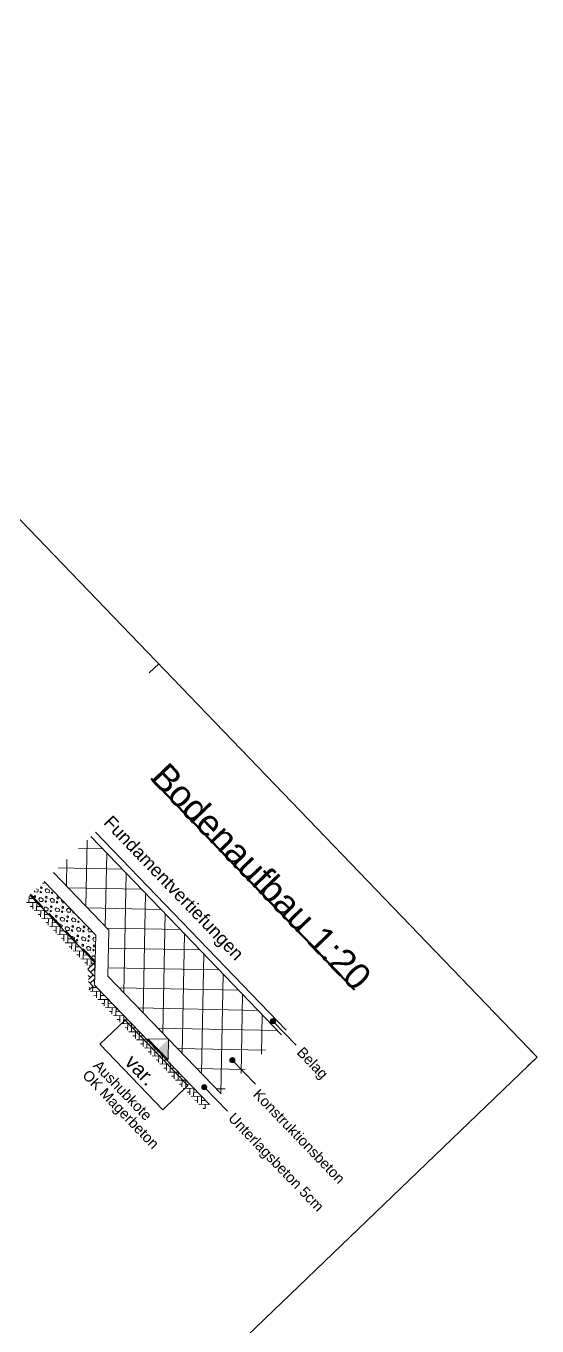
# Model space of a CAD drawing. Header units: metres. Extents: x 2687650.8 to 2687727.1, y 1234407.3 to 1234484.3.
# Drawn here: x 2687716.72 to 2687726.55, y 1234433.66 to 1234458.69 of the extents above; entities that cross this region are included whole.
import ezdxf

# ---------------------------------------------------------------- set-up
doc = ezdxf.new("R2010")
doc.units = ezdxf.units.M
for name, color, linetype in [('PDF_A__BEMH', 7, 'Continuous'), ('PDF_A__RAND', 7, 'Continuous'), ('PDF_E_BETON', 7, 'Continuous'), ('PDF_E_Text', 7, 'Continuous'), ('PDF_Klappschnitt', 7, 'Continuous'), ('PDF_Text', 7, 'Continuous')]:
    doc.layers.add(name, color=color, linetype=linetype)
doc.layers.add('PDF_E_Klapschnitte', color=7, linetype='Continuous', true_color=0x7f7f7f)
doc.layers.add('PDF_E_Schnitte_1_50', color=7, linetype='Continuous', true_color=0x7f7f7f)
doc.styles.add('PDF Arial', font='arial.ttf')
doc.styles.add('PDF Arial Bold', font='')
doc.styles.get('PDF Arial Bold').set_extended_font_data('Arial', bold=True)

# ---------------------------------------------------------------- blocks, each defined once
blk = doc.blocks.new('A$C1c84ec86')
at = {"layer": 'PDF_E_BETON', "transparency": 33554559}
for points in [[(5898.6, 4142), (5897.8, 4142), (5896.7, 4141.8), (5895.9, 4141.3), (5895.2, 4140.9), (5894.4, 4140.3), (5894, 4139.6), (5893.5, 4138.8), (5893.3, 4137.7), (5893.1, 4136.9), (5893.5, 4135.2), (5894.4, 4133.5), (5895.2, 4132.9), (5895.9, 4132.4), (5896.7, 4132), (5899.5, 4132), (5901.2, 4132.9), (5901.8, 4133.5), (5902.4, 4134.3), (5902.9, 4135.2), (5903.1, 4136), (5903.1, 4137.7), (5902.9, 4138.8), (5902.4, 4139.6), (5901.2, 4140.9), (5899.5, 4141.8)], [(5898.6, 4033.2), (5897.8, 4033.2), (5896.7, 4033), (5895.9, 4032.7), (5895.2, 4032.3), (5894.4, 4031.7), (5893.5, 4030), (5893.1, 4028.3), (5893.3, 4027.2), (5893.5, 4026.4), (5894, 4025.5), (5894.4, 4024.9), (5895.2, 4024.3), (5895.9, 4023.9), (5896.7, 4023.4), (5897.8, 4023.2), (5898.6, 4023.2), (5899.5, 4023.4), (5901.2, 4024.3), (5902.4, 4025.5), (5902.9, 4026.4), (5903.1, 4027.2), (5903.1, 4029.1), (5902.9, 4030), (5902.4, 4030.8), (5901.8, 4031.7), (5901.2, 4032.3), (5900.3, 4032.7)], [(5898.6, 3958.4), (5897.8, 3958.4), (5896.7, 3958.2), (5895.9, 3958), (5895.2, 3957.4), (5894.4, 3956.8), (5894, 3956.1), (5893.5, 3955.3), (5893.3, 3954.4), (5893.1, 3953.4), (5893.5, 3951.7), (5894, 3950.8), (5894.4, 3950.2), (5895.2, 3949.6), (5895.9, 3948.9), (5896.7, 3948.7), (5897.8, 3948.5), (5898.6, 3948.5), (5900.3, 3948.9), (5901.2, 3949.6), (5902.4, 3950.8), (5902.9, 3951.7), (5903.1, 3952.5), (5903.1, 3954.4), (5902.9, 3955.3), (5902.4, 3956.1), (5901.2, 3957.4), (5900.3, 3958)]]:
    blk.add_hatch(color=256, dxfattribs=at).paths.add_polyline_path(points)
at = {"layer": 'PDF_A__BEMH', "lineweight": 20}
blk.add_lwpolyline([(5784.1, 3968.2), (5812.3, 3940), (5756, 3940)], close=True, dxfattribs=at)
at = {"layer": 'PDF_A__BEMH', "transparency": 33554559}
blk.add_solid([(5784.1, 3968.2), (5784.1, 3940), (5812.3, 3940)], dxfattribs=at)
at = {"layer": 'PDF_A__RAND', "lineweight": 25}
for points in [[(6283, 4455), (6300.2, 4455), (0, 4455), (0, 0), (6300.2, 0), (6300.2, 4455), (6300.2, 4430)], [(5250.1, 4430), (5250.1, 4455)]]:
    blk.add_lwpolyline(points, dxfattribs=at)
at = {"layer": 'PDF_E_BETON', "lineweight": 18}
for points in [[(5898.2, 4136.9), (5962.5, 4136.9)], [(5898.2, 4028.3), (5962.5, 4028.3)], [(5610.5, 3937.7), (5580.3, 3968.2), (5399.3, 3968.2)], [(5408, 3956.8), (5399.5, 3965.4)], [(5402.7, 3962.3), (5408.6, 3968.2)], [(5404.6, 3953.4), (5418.8, 3967.5)], [(5408, 3967.5), (5407.5, 3968.2)], [(5422.4, 3953.4), (5413.5, 3962.3)], [(5415.4, 3953.4), (5418.8, 3956.8)], [(5429.6, 3956.8), (5418.3, 3968.2)], [(5424.3, 3962.3), (5430.2, 3968.2)], [(5426.2, 3953.4), (5440.4, 3967.5)], [(5429.6, 3967.5), (5429.1, 3968.2)], [(5443.7, 3953.4), (5435.1, 3962.3)], [(5437, 3953.4), (5440.4, 3956.8)], [(5451.1, 3956.8), (5439.9, 3968.2)], [(5445.9, 3962.3), (5451.6, 3968.2)], [(5447.8, 3953.4), (5461.9, 3967.5)], [(5451.1, 3967.5), (5450.7, 3968.2)], [(5465.3, 3953.4), (5456.7, 3962.3)], [(5458.6, 3953.4), (5461.9, 3956.8)], [(5472.7, 3956.8), (5461.5, 3968.2)], [(5467.2, 3962.3), (5473.2, 3968.2)], [(5469.4, 3953.4), (5483.5, 3967.5)], [(5472.7, 3967.5), (5472.3, 3968.2)], [(5486.9, 3953.4), (5478, 3962.3)], [(5480.1, 3953.4), (5483.5, 3956.8)], [(5494.3, 3956.8), (5483.1, 3968.2)], [(5488.8, 3962.3), (5494.8, 3968.2)], [(5490.9, 3953.6), (5505.1, 3967.5)], [(5494.3, 3967.5), (5493.7, 3968.2)], [(5508.3, 3953.6), (5499.6, 3962.3)], [(5501.7, 3953.6), (5505.1, 3956.8)], [(5515.9, 3956.8), (5504.5, 3968.2)], [(5510.4, 3962.3), (5516.3, 3968.2)], [(5512.5, 3953.6), (5526.7, 3967.5)], [(5515.9, 3967.5), (5515.3, 3968.2)], [(5529.9, 3953.6), (5521.2, 3962.3)], [(5523.3, 3953.6), (5526.7, 3956.8)], [(5537.3, 3956.8), (5526.1, 3968.2)], [(5532, 3962.3), (5537.9, 3968.2)], [(5534.1, 3953.6), (5548.1, 3967.5)], [(5537.3, 3967.5), (5536.9, 3968.2)], [(5551.5, 3953.6), (5542.8, 3962.3)], [(5544.9, 3953.6), (5548.1, 3956.8)], [(5558.9, 3956.8), (5547.7, 3968.2)], [(5553.6, 3962.3), (5559.5, 3968.2)], [(5555.7, 3953.6), (5569.7, 3967.5)], [(5558.9, 3967.5), (5558.5, 3968.2)], [(5572.9, 3953.6), (5564.4, 3962.3)], [(5566.5, 3953.6), (5569.7, 3956.8)], [(5577.3, 3960.1), (5569.3, 3968.2)], [(5575.2, 3962.3), (5579.8, 3966.9)], [(5579.2, 3957), (5576, 3957)], [(5583.9, 3964.6), (5579, 3964.6)], [(5579.2, 3964.6), (5579.2, 3949.8)], [(5580.3, 3968), (5580.1, 3968.2)], [(5586.8, 3961.4), (5586.8, 3949.3)], [(5591.5, 3957), (5586.8, 3957)], [(5599.1, 3949.3), (5579.8, 3949.3)], [(5594.4, 3941.7), (5588.7, 3941.7)], [(5594.4, 3949.3), (5594.4, 3936.6)], [(5610.5, 3934.1), (5597.6, 3934.1)], [(5602.1, 3946.2), (5602.1, 3934.1)], [(5606.7, 3941.7), (5602.1, 3941.7)], [(5609.7, 3934.1), (5609.7, 3923.7)], [(5616.5, 3926.5), (5610.5, 3932.4)], [(5611.2, 3932), (5616.9, 3937.7)], [(5612.9, 3923.1), (5627.3, 3937.3)], [(5616.5, 3937.3), (5616, 3937.7)], [(5630.6, 3923.1), (5621.8, 3932)], [(5638.1, 3926.5), (5626.8, 3937.7)], [(5632.5, 3932), (5638.5, 3937.7)], [(5634.5, 3923.1), (5648.8, 3937.3)], [(5638.1, 3937.3), (5637.6, 3937.7)], [(5652.2, 3923.1), (5643.3, 3932)], [(5659.6, 3926.5), (5648.2, 3937.7)], [(5654.1, 3932), (5660.1, 3937.7)], [(5656, 3923.1), (5670.4, 3937.3)], [(5659.6, 3937.3), (5659, 3937.7)], [(5673.8, 3923.1), (5664.9, 3932)], [(5681.2, 3926.5), (5669.8, 3937.7)], [(5675.7, 3932), (5681.7, 3937.7)], [(5677.6, 3923.1), (5691.8, 3937.3)], [(5681.2, 3937.3), (5680.6, 3937.7)], [(5695.4, 3923.1), (5686.5, 3932)], [(5702.6, 3926.5), (5691.4, 3937.7)], [(5697.3, 3932), (5703.2, 3937.7)], [(5699.2, 3923.1), (5713.4, 3937.3)], [(5702.6, 3937.3), (5702.2, 3937.7)], [(5717, 3923.1), (5708.1, 3932)], [(5724.2, 3926.5), (5713, 3937.7)], [(5718.9, 3932), (5724.6, 3937.7)], [(5720.8, 3923.1), (5735, 3937.3)], [(5724.2, 3937.3), (5723.8, 3937.7)], [(5738.6, 3923.1), (5729.7, 3932)], [(5745.8, 3926.5), (5734.6, 3937.7)], [(5740.5, 3932), (5746.2, 3937.7)], [(5742.2, 3923.1), (5756.6, 3937.3)], [(5745.8, 3937.3), (5745.4, 3937.7)], [(5760.2, 3923.1), (5751.1, 3932)], [(5767.4, 3926.5), (5756.2, 3937.7)], [(5761.9, 3932), (5767.8, 3937.7)], [(5763.8, 3923.1), (5778.2, 3937.3)], [(5767.4, 3937.3), (5767, 3937.7)], [(5781.6, 3923.1), (5772.7, 3932)], [(5789, 3926.5), (5777.8, 3937.7)], [(5783.5, 3932), (5789.4, 3937.7)], [(5785.4, 3923.1), (5799.8, 3937.3)], [(5789, 3937.3), (5788.3, 3937.7)], [(5803.2, 3923.1), (5794.3, 3932)], [(5810.6, 3926.5), (5799.1, 3937.7)], [(5805.1, 3932), (5811, 3937.7)], [(5807, 3923.1), (5821.1, 3937.3)], [(5810.6, 3937.3), (5809.9, 3937.7)], [(5824.7, 3923.1), (5815.9, 3932)], [(5831.9, 3926.5), (5820.7, 3937.7)], [(5826.7, 3932), (5832.6, 3937.7)], [(5828.6, 3923.1), (5842.7, 3937.3)], [(5831.9, 3937.3), (5831.5, 3937.7)], [(5846.3, 3923.1), (5837.4, 3932)], [(5853.5, 3926.5), (5842.3, 3937.7)], [(5848.2, 3932), (5854.2, 3937.7)], [(5850.1, 3923.1), (5864.3, 3937.3)], [(5853.5, 3937.3), (5853.1, 3937.7)], [(5867.9, 3923.1), (5859, 3932)], [(5875.1, 3926.5), (5863.9, 3937.7)], [(5869.8, 3932), (5875.5, 3937.7)], [(5871.7, 3923.1), (5885.9, 3937.3)], [(5875.1, 3937.3), (5874.7, 3937.7)], [(5889.5, 3923.1), (5880.6, 3932)], [(5896.7, 3926.5), (5885.5, 3937.7)], [(5891.2, 3932), (5897.1, 3937.7)], [(5893.1, 3923.1), (5907.5, 3937.3)], [(5896.7, 3937.3), (5896.3, 3937.7)], [(5898.2, 3953.4), (5962.5, 3953.4)], [(5910.9, 3923.1), (5902, 3932)], [(5918.3, 3926.5), (5907.1, 3937.7)], [(5912.8, 3932), (5918.7, 3937.7)], [(5914.7, 3923.1), (5929.1, 3937.3)], [(5918.3, 3937.3), (5917.7, 3937.7)], [(5929.5, 3926.1), (5923.6, 3932)], [(5929.5, 3936.9), (5928.5, 3937.7)], [(5609.7, 3926.5), (5606.5, 3926.5)], [(5623.7, 3923.1), (5627.3, 3926.5)], [(5645.2, 3923.1), (5648.8, 3926.5)], [(5666.8, 3923.1), (5670.4, 3926.5)], [(5688.4, 3923.1), (5691.8, 3926.5)], [(5710, 3923.1), (5713.4, 3926.5)], [(5731.6, 3923.1), (5735, 3926.5)], [(5753, 3923.1), (5756.6, 3926.5)], [(5774.6, 3923.1), (5778.2, 3926.5)], [(5796.2, 3923.1), (5799.8, 3926.5)], [(5817.8, 3923.1), (5821.1, 3926.5)], [(5839.4, 3923.1), (5842.7, 3926.5)], [(5860.9, 3923.1), (5864.3, 3926.5)], [(5882.3, 3923.1), (5885.9, 3926.5)], [(5903.9, 3923.1), (5907.5, 3926.5)], [(5925.5, 3923.1), (5929.1, 3926.5)]]:
    blk.add_lwpolyline(points, dxfattribs=at)
for centre in [(5898.3, 4137), (5898.3, 4137), (5898.3, 4028.4), (5898.3, 4028.4), (5898.3, 3953.5), (5898.3, 3953.5)]:
    blk.add_circle(centre, 4.97, dxfattribs=at)
at = {"layer": 'PDF_E_Klapschnitte', "lineweight": 18}
for points in [[(5399.3, 4001.2), (5401.8, 4003.5), (5400.1, 4005.7)], [(5428.1, 4005.4), (5428.1, 4005.4)], [(5435.3, 4004.6), (5435.3, 4004.6)], [(5441.8, 4003.1), (5441.8, 4002.1), (5440.8, 4001), (5439.1, 4001.6), (5438.7, 4004), (5440.4, 4004.4), (5441.6, 4003.1)], [(5446.9, 4005.2), (5446.9, 4005.2)], [(5448.8, 4005.7), (5449, 4004.4), (5453.3, 4003.1), (5456, 4005.7)], [(5461.9, 4005.2), (5461.9, 4005.2)], [(5473.2, 3997.4), (5468.7, 3998.7), (5468.1, 4002.3), (5469.8, 4004)], [(5472.9, 3997.4), (5477.4, 4001.4), (5474.2, 4005), (5470, 4004)], [(5479.9, 4005.7), (5479.9, 4005.2), (5480.8, 4004.2)], [(5482.3, 4005.7), (5482.5, 4004.6), (5481.2, 4004.2)], [(5497.5, 4005.7), (5496.4, 4004.6), (5494.8, 4005)], [(5494.8, 4005.2), (5494.8, 4005.7)], [(5523.8, 4005.7), (5524.6, 4002.1)], [(5528.6, 4000.8), (5533.1, 4004.8)], [(5533.1, 4005), (5532.4, 4005.7)], [(5399.3, 3979.6), (5401.4, 3979), (5405.6, 3983), (5402.5, 3986.6), (5399.3, 3985.8)], [(5399.5, 3995.3), (5399.5, 3995.3)], [(5405.9, 3993.8), (5404.6, 3995.3), (5402.7, 3994.9), (5403.3, 3992.5)], [(5405, 3991.9), (5403.1, 3992.3)], [(5405.9, 3992.7), (5404.8, 3991.9)], [(5405.2, 4000.6), (5405.2, 4000.6)], [(5406.1, 3993), (5405.9, 3994)], [(5406.3, 4001.6), (5406.3, 4001.6)], [(5408, 3987.4), (5408.8, 3988.3)], [(5408.2, 3987.4), (5408.4, 3986.8)], [(5408.2, 3986.8), (5409.2, 3985.8)], [(5408.2, 3979.6), (5408.2, 3979.6)], [(5409, 3988.3), (5410.3, 3987.9), (5410.7, 3986.2)], [(5410.9, 3986.2), (5409.4, 3985.8)], [(5410.1, 3981.1), (5410.1, 3981.1)], [(5410.9, 3996.1), (5410.9, 3996.1)], [(5412, 3990.6), (5412, 3990.6)], [(5417.5, 3993.8), (5413, 3995.1), (5412.4, 3998.7), (5414.1, 4000.4)], [(5414.3, 4000.4), (5418.6, 4001.6)], [(5416, 3981.7), (5416, 3981.7)], [(5421.3, 3973.3), (5416.9, 3974.5), (5416.2, 3978.1), (5417.9, 3979.8)], [(5416.9, 3987.4), (5416.9, 3987.4)], [(5417.3, 3993.8), (5421.7, 3997.8), (5418.6, 4001.4)], [(5421.1, 3973.3), (5425.5, 3977.3), (5422.4, 3980.9), (5418.1, 3979.8)], [(5419.4, 3989.6), (5419.4, 3989.6)], [(5425.7, 3988.1), (5424.5, 3989.6), (5422.6, 3989.1), (5423, 3986.8)], [(5425.7, 3987.2), (5424.7, 3986.2), (5423, 3986.6)], [(5424.1, 4002.3), (5424.9, 4003.1), (5426.4, 4002.7)], [(5424.3, 4002.5), (5424.3, 4001.6), (5425.1, 4000.6)], [(5424.3, 3994.6), (5424.3, 3994.6)], [(5426.8, 4001), (5425.5, 4000.8)], [(5426, 3987.2), (5425.7, 3988.3)], [(5426.2, 3995.9), (5426.2, 3995.9)], [(5426.4, 4002.9), (5426.6, 4001)], [(5427.4, 3984.7), (5427.4, 3984.7)], [(5427.9, 3981.7), (5428.7, 3982.6), (5430.2, 3982.2), (5430.4, 3980.5)], [(5428.1, 3981.9), (5428.1, 3981.1), (5428.9, 3980)], [(5430.6, 3980.5), (5429.3, 3980)], [(5430.8, 3990.4), (5430.8, 3990.4)], [(5431.9, 3996.5), (5431.9, 3996.5)], [(5431.9, 3984.9), (5431.9, 3984.9)], [(5432.1, 3993), (5434, 3994.6), (5438.4, 3995.9)], [(5432.3, 3993), (5432.9, 3989.4), (5437.4, 3988.1)], [(5432.9, 4002.3), (5432.9, 4002.3)], [(5436.8, 3981.7), (5436.8, 3981.7)], [(5437.2, 3988.1), (5441.4, 3992.1)], [(5441.6, 3992.1), (5438.2, 3995.7)], [(5439.1, 3983.8), (5439.1, 3983.8)], [(5445.4, 3982.4), (5444.2, 3983.8), (5442.5, 3983.4), (5442.9, 3981.1)], [(5445.6, 3982.6), (5445.6, 3981.5), (5444.6, 3980.5), (5442.9, 3980.9)], [(5443.5, 3999.5), (5443.5, 3999.5)], [(5444, 3996.5), (5444.8, 3997.4), (5446.1, 3997)], [(5444, 3996.8), (5444.2, 3995.9), (5445, 3994.9)], [(5446.7, 3995.3), (5445.2, 3995.1)], [(5446.1, 3990.4), (5446.1, 3990.4)], [(5446.3, 3997.2), (5446.5, 3995.3)], [(5446.5, 3978.8), (5446.5, 3978.8)], [(5448, 3999.7), (5448, 3999.7)], [(5450.7, 3984.7), (5450.7, 3984.7)], [(5451.8, 3979.2), (5451.8, 3979.2)], [(5461.3, 3986.6), (5458.1, 3990.2), (5453.9, 3988.9), (5452, 3987.2)], [(5452.2, 3987.2), (5452.8, 3983.6), (5457.1, 3982.4), (5461.3, 3986.4)], [(5452.6, 3996.5), (5452.6, 3996.5)], [(5454.3, 3980.7), (5454.3, 3980.7)], [(5455.2, 3998.9), (5455.2, 3998.9)], [(5461.7, 3996.5), (5461.5, 3997.4), (5460.2, 3998.7), (5458.3, 3998.2)], [(5459, 3995.9), (5458.6, 3998.2)], [(5460.7, 3995.3), (5458.8, 3995.9)], [(5461.7, 3996.3), (5460.5, 3995.3)], [(5462.4, 3993.6), (5462.4, 3993.6)], [(5463.6, 3991), (5464.5, 3991.7)], [(5463.8, 3991), (5464.1, 3990.2)], [(5463.8, 3990.2), (5464.9, 3989.1)], [(5464.7, 3991.7), (5466, 3991.5), (5466.4, 3989.6)], [(5466.6, 3989.6), (5465.1, 3989.4)], [(5465.8, 3984.7), (5465.8, 3984.7)], [(5465.8, 3983.6), (5465.8, 3983.6)], [(5466.8, 3999.5), (5466.8, 3999.5)], [(5467.7, 3994), (5467.7, 3994)], [(5470.2, 3995.7), (5470.2, 3995.7)], [(5470.4, 3979), (5470.4, 3979)], [(5477, 3976.7), (5472.5, 3977.9), (5471.9, 3981.5), (5473.6, 3983.2)], [(5472.5, 3990.8), (5472.5, 3990.8)], [(5481.2, 3980.9), (5478, 3984.5), (5473.8, 3983.4)], [(5475.1, 3993.2), (5475.1, 3993.2)], [(5476.8, 3976.7), (5481.2, 3980.7)], [(5481.6, 3990.8), (5481.4, 3991.7), (5480.1, 3993), (5478.2, 3992.5), (5478.7, 3990.2), (5480.4, 3989.8)], [(5481.4, 3990.6), (5480.4, 3989.6)], [(5481.6, 3998.7), (5481.6, 3998.7)], [(5481.8, 3999.5), (5481.8, 3999.5)], [(5483.5, 3985.3), (5484.4, 3986), (5485.9, 3985.8), (5486.1, 3983.8)], [(5483.7, 3985.3), (5483.7, 3984.7)], [(5483.7, 3984.5), (5484.6, 3983.4)], [(5486.3, 3984.1), (5485, 3983.6)], [(5485.7, 3979), (5485.7, 3979)], [(5486.5, 3993.8), (5486.5, 3993.8)], [(5487.6, 3988.3), (5487.6, 3988.3)], [(5487.8, 3996.5), (5489.7, 3998.2), (5494.1, 3999.3)], [(5488, 3996.5), (5488.6, 3993), (5493.1, 3991.7)], [(5492.4, 3985.1), (5492.4, 3985.1)], [(5492.4, 3979.8), (5492.4, 3979.8)], [(5492.8, 3991.7), (5497.1, 3995.7)], [(5493.5, 3977.7), (5497.9, 3978.8)], [(5497.3, 3995.7), (5493.9, 3999.3)], [(5494.8, 3987.4), (5494.8, 3987.4)], [(5501.1, 3975.2), (5497.7, 3978.8)], [(5501.1, 3986), (5500, 3987.4), (5498.1, 3986.8), (5498.6, 3984.5), (5500.3, 3984.1)], [(5499.6, 4000.1), (5500.5, 4001), (5501.7, 4000.6)], [(5499.6, 4000.4), (5499.8, 3999.5), (5500.7, 3998.5)], [(5501.3, 3984.9), (5500.3, 3983.8)], [(5500.7, 3992.7), (5500.7, 3992.7)], [(5502.4, 3998.9), (5500.9, 3998.5)], [(5501.3, 3985.1), (5501.3, 3986)], [(5501.7, 3993.8), (5501.7, 3993.8)], [(5501.9, 4000.6), (5502.2, 3998.9)], [(5504.3, 3980.3), (5503.4, 3979.6), (5503.6, 3979)], [(5503.6, 4003.3), (5503.6, 4003.3)], [(5503.6, 3978.8), (5504.5, 3977.9)], [(5504.1, 3982.8), (5504.1, 3982.8)], [(5504.3, 3980.5), (5505.5, 3980)], [(5505.8, 3980), (5506, 3978.3)], [(5506.4, 3988.1), (5506.4, 3988.1)], [(5507.5, 3982.6), (5507.5, 3982.6)], [(5507.9, 3990.8), (5508.5, 3987.2), (5512.7, 3986), (5517, 3990), (5513.8, 3993.6), (5509.6, 3992.5), (5507.7, 3990.8)], [(5508.5, 4000.1), (5508.5, 4000.1)], [(5508.5, 3994.6), (5508.5, 3994.6)], [(5510.8, 4002.5), (5510.8, 4002.5)], [(5512.3, 3979.6), (5512.3, 3979.6)], [(5514, 4001.8), (5515.9, 4002.3), (5517.2, 4001), (5517.4, 3999.9), (5516.1, 3998.9)], [(5514.6, 3999.5), (5514.2, 4001.8)], [(5516.3, 3998.9), (5514.4, 3999.3)], [(5514.6, 3981.7), (5514.6, 3981.7)], [(5521.2, 3979.4), (5521, 3980.3), (5519.7, 3981.7), (5517.8, 3981.1)], [(5518.5, 3978.8), (5518, 3981.3)], [(5520.2, 3978.3), (5518.2, 3978.8)], [(5519.5, 3994.4), (5520.2, 3995.3)], [(5519.5, 3994.6), (5519.7, 3993.8)], [(5519.5, 3993.8), (5520.6, 3992.7)], [(5519.9, 3997.6), (5519.9, 3997.6)], [(5521.2, 3979.2), (5519.9, 3978.1)], [(5520.4, 3995.3), (5521.6, 3994.9), (5522.1, 3993.2)], [(5522.3, 3993.2), (5520.8, 3992.7)], [(5521.4, 3988.1), (5521.4, 3988.1)], [(5522.5, 4003.1), (5522.5, 4003.1)], [(5523.3, 3997.6), (5523.3, 3997.6)], [(5524.4, 4002.1), (5528.8, 4000.8)], [(5526.3, 3982.6), (5526.3, 3982.6)], [(5528.4, 3981.5), (5527.6, 3985.1), (5529.3, 3986.8)], [(5528.2, 3994.4), (5528.2, 3994.4)], [(5528.2, 3981.5), (5532.6, 3980.3)], [(5532.4, 3980.3), (5536.9, 3984.3), (5533.7, 3987.9), (5529.5, 3986.8)], [(5530.7, 3996.8), (5530.7, 3996.8)], [(5530.7, 3978.8), (5530.7, 3978.8)], [(5537.1, 3994.2), (5536, 3993.2), (5534.3, 3993.8), (5533.9, 3996.1), (5535.8, 3996.5), (5537.1, 3995.3), (5537.3, 3994.2)], [(5537.5, 4003.1), (5537.5, 4003.1)], [(5539, 3991.7), (5539, 3991.7)], [(5539.2, 3988.7), (5540, 3989.6), (5541.5, 3989.1)], [(5539.4, 3988.9), (5539.4, 3988.1), (5540.3, 3987)], [(5542.2, 3987.4), (5540.7, 3987)], [(5541.3, 3982.4), (5541.3, 3982.4)], [(5541.5, 3989.4), (5542, 3987.4)], [(5542.2, 3997.4), (5542.2, 3997.4)], [(5542.2, 3981.7), (5542.2, 3981.7)], [(5543.2, 3991.9), (5543.2, 3991.9)], [(5543.4, 3999.9), (5545.3, 4001.6)], [(5543.6, 3999.9), (5544.3, 3996.3), (5548.7, 3995.3)], [(5545.3, 4001.8), (5546.4, 4002.1)], [(5546.8, 3993.8), (5546.8, 3993.8)], [(5547.2, 3979.4), (5549.2, 3981.1), (5553.6, 3982.2)], [(5547.5, 3979.4), (5548.1, 3975.8), (5552.5, 3974.5)], [(5548.1, 3988.7), (5548.1, 3988.7)], [(5548.5, 3995.1), (5551.1, 3997.4)], [(5550.4, 3991), (5550.4, 3991)], [(5552.3, 3974.5), (5556.8, 3978.6), (5553.4, 3982.2)], [(5557, 3989.6), (5557, 3988.5), (5555.9, 3987.4), (5554.2, 3988.1), (5553.8, 3990.4), (5555.7, 3990.8), (5556.8, 3989.6)], [(5559.1, 3983), (5559.9, 3983.8), (5561.2, 3983.4)], [(5559.1, 3983.2), (5559.3, 3982.4), (5560.2, 3981.3)], [(5561.9, 3981.7), (5560.4, 3981.5)], [(5561.4, 3983.6), (5561.6, 3981.7)], [(5400.8, 3972.4), (5400.8, 3972.4)], [(5403.3, 3974.7), (5403.3, 3974.7)], [(5409.9, 3972.4), (5409.7, 3973.3), (5408.4, 3974.5), (5406.5, 3974.1), (5407.1, 3971.8)], [(5408.8, 3971.1), (5406.9, 3971.8)], [(5409.7, 3972.2), (5408.6, 3971.1)], [(5411.4, 3969.7), (5411.4, 3969.7)], [(5414.7, 3975.4), (5414.7, 3975.4)], [(5415.8, 3969.9), (5415.8, 3969.9)], [(5423.2, 3969), (5423.2, 3969)], [(5426.4, 3968.2), (5426.4, 3968.4), (5428.3, 3969)], [(5428.9, 3968.2), (5428.3, 3968.8)], [(5430, 3975.4), (5430, 3975.4)], [(5434.6, 3969.7), (5434.6, 3969.7)], [(5435.9, 3972.4), (5437.8, 3974.1), (5442.3, 3975.2)], [(5436.1, 3972.4), (5436.8, 3968.8), (5439.1, 3968.2)], [(5441.6, 3968.2), (5445.2, 3971.6)], [(5445.4, 3971.6), (5442, 3975.2)], [(5447.8, 3976), (5448.6, 3976.9), (5449.9, 3976.4)], [(5447.8, 3976.2), (5448, 3975.4), (5448.8, 3974.3)], [(5450.5, 3974.7), (5449, 3974.3)], [(5449.7, 3969.7), (5449.7, 3969.7)], [(5449.7, 3968.8), (5449.7, 3968.8)], [(5450.1, 3976.4), (5450.3, 3974.7)], [(5456.4, 3976), (5456.4, 3976)], [(5463.2, 3968.2), (5461.9, 3969.5), (5457.7, 3968.4), (5457.3, 3968.2)], [(5459, 3978.3), (5459, 3978.3)], [(5462.8, 3975.4), (5462.2, 3977.7), (5464.1, 3978.1), (5465.3, 3976.9), (5465.5, 3975.8), (5464.3, 3974.7)], [(5464.5, 3974.7), (5462.6, 3975.2)], [(5467.4, 3970.3), (5468.3, 3971.1)], [(5467.7, 3970.5), (5467.9, 3969.7)], [(5467.7, 3969.7), (5468.7, 3968.6)], [(5468.5, 3971.1), (5469.8, 3970.7), (5470.2, 3969)], [(5470.4, 3969), (5468.9, 3968.6)], [(5471.5, 3973.5), (5471.5, 3973.5)], [(5476.3, 3970.3), (5476.3, 3970.3)], [(5478.9, 3972.6), (5478.9, 3972.6)], [(5485.2, 3970.1), (5484.2, 3969), (5482.5, 3969.7), (5482.1, 3972), (5484, 3972.4), (5485.2, 3971.1), (5485.4, 3970.1)], [(5484.8, 3977.7), (5484.8, 3977.7)], [(5490.3, 3973.3), (5490.3, 3973.3)], [(5491.6, 3975.8), (5493.5, 3977.5)], [(5491.8, 3975.8), (5492.4, 3972.2), (5496.9, 3971.1)], [(5496.7, 3970.9), (5500.9, 3975)], [(5506.2, 3978.3), (5504.7, 3977.9)], [(5505.5, 3973.3), (5505.5, 3973.3)], [(5511.5, 3970.1), (5513.4, 3971.8)], [(5511.7, 3970.1), (5511.9, 3968.2)], [(5519.5, 3968.2), (5520.8, 3969.5), (5517.6, 3973.1), (5513.4, 3972)], [(5522.9, 3976.9), (5522.9, 3976.9)], [(5524, 3974.5), (5523.3, 3973.9), (5523.5, 3973.3)], [(5523.3, 3973.1), (5524.4, 3972.2)], [(5524.2, 3974.7), (5525.4, 3974.3), (5525.9, 3972.6)], [(5526.1, 3972.6), (5524.6, 3972.2)], [(5527.1, 3977.1), (5527.1, 3977.1)], [(5532, 3973.9), (5532, 3973.9)], [(5534.5, 3976), (5534.5, 3976)], [(5540.9, 3974.5), (5539.6, 3976), (5537.7, 3975.4)], [(5540.9, 3973.5), (5539.8, 3972.6), (5538.1, 3973.1), (5537.7, 3975.6)], [(5541.1, 3973.7), (5540.9, 3974.7)], [(5543, 3968.2), (5543.9, 3968.8)], [(5543.2, 3968.2), (5543.2, 3968.2)], [(5543.9, 3969), (5545.3, 3968.6), (5545.3, 3968.2)], [(5546, 3976.9), (5546, 3976.9)], [(5547, 3971.4), (5547, 3971.4)], [(5551.9, 3968.2), (5551.9, 3968.2)], [(5554.2, 3970.3), (5554.2, 3970.3)], [(5560.6, 3968.8), (5559.5, 3970.3), (5557.6, 3969.9), (5557.8, 3968.2)], [(5560.8, 3968.2), (5560.8, 3969)], [(5561.2, 3976.7), (5561.2, 3976.7)], [(5561.2, 3975.8), (5561.2, 3975.8)], [(5565.9, 3971.1), (5565.9, 3971.1)], [(5567.1, 3973.7), (5569, 3975.4), (5572.2, 3976.2)], [(5567.4, 3973.7), (5568, 3970.1), (5572.2, 3968.8), (5576, 3972.4)], [(5569, 3977.9), (5569, 3977.9)]]:
    blk.add_lwpolyline(points, dxfattribs=at)
at = {"layer": 'PDF_E_Schnitte_1_50', "color": 7, "lineweight": 50}
for points in [[(5398.9, 3969.2), (5433.4, 3969.2)], [(5449.2, 3969.2), (5481, 3969.2)], [(5496.9, 3969.2), (5528.6, 3969.2)], [(5544.5, 3969.2), (5579, 3969.2)]]:
    blk.add_lwpolyline(points, dxfattribs=at)
at = {"layer": 'PDF_E_Text', "lineweight": 50}
blk.add_lwpolyline([(5399.3, 4291.8), (5963.8, 4291.8)], dxfattribs=at)
at = {"layer": 'PDF_Klappschnitt', "lineweight": 18}
for points in [[(5399.3, 4143.2), (5928.5, 4143.2)], [(5399.3, 4130.7), (5615.6, 4130.7), (5928.5, 4130.7), (5928.5, 4130.5)], [(5399.3, 4097.7), (5432.3, 4130.7)], [(5399.3, 4043.8), (5486.3, 4130.7)], [(5440.1, 4030.6), (5540, 4130.7)], [(5543.4, 4030.6), (5443.3, 4130.7)], [(5493.9, 4030.6), (5594, 4130.7)], [(5659.9, 3968.2), (5497.3, 4130.7)], [(5547.9, 4030.6), (5647.8, 4130.7)], [(5713.6, 3968.2), (5551.1, 4130.7)], [(5577.5, 4006.3), (5701.8, 4130.7)], [(5604.4, 3979.4), (5755.7, 4130.7)], [(5767.6, 3968.2), (5605, 4130.7)], [(5646.9, 3968.2), (5809.5, 4130.7)], [(5821.4, 3968.2), (5659, 4130.7)], [(5700.9, 3968.2), (5863.5, 4130.7)], [(5875.3, 3968.2), (5712.8, 4130.7)], [(5754.9, 3968.2), (5917.2, 4130.7)], [(5928.5, 3968.8), (5766.7, 4130.7)], [(5928.5, 4022.8), (5820.5, 4130.7)], [(5928.5, 4076.8), (5874.5, 4130.7)], [(5489.5, 4030.6), (5399.3, 4120.8)], [(5808.7, 3968.2), (5928.5, 4087.8)], [(5435.7, 4030.6), (5399.3, 4066.8)], [(5615.6, 3968.2), (5553.2, 4030.6), (5399.3, 4030.6)], [(5862.6, 3968.2), (5928.5, 4034)], [(5615.6, 3937.7), (5929.7, 3937.7), (5610.5, 3937.7), (5542.8, 4005.7), (5399.3, 4005.7)], [(5916.4, 3968.2), (5928.5, 3980)], [(5929.7, 3968.2), (5615.6, 3968.2), (5929.1, 3968.2)]]:
    blk.add_lwpolyline(points, dxfattribs=at)
at = {"layer": 'PDF_Text', "color": 162, "lineweight": 25, "true_color": 0x0033d1}
blk.add_lwpolyline([(5699.6, 3865.9), (5699.6, 3933), (5874.1, 3933), (5874.1, 3865.9)], close=True, dxfattribs=at)
at = {"layer": 'PDF_Text', "attachment_point": 7}
for s, insert, char_height, style in [('Bodenaufbau 1:20', (5396.7, 4288), 50, 'PDF Arial'), ('Fundamentvertiefungen', (5396.7, 4157.3), 25.001, 'PDF Arial'), ('Belag', (5973.3, 4120.2), 20, 'PDF Arial'), ('Konstruktionsbeton', (5973.3, 4009.3), 20.001, 'PDF Arial'), ('Unterlagsbeton 5cm', (5973.1, 3937.3), 20.001, 'PDF Arial'), ('var.', (5757.6, 3873.8), 27.51, 'PDF Arial'), ('Aushubkote', (5720.2, 3826), 20, 'PDF Arial'), ('OK Magerbeton', (5719.1, 3792.3), 20.001, 'PDF Arial'), ('- Vor den Aushub-/Bohrarbeiten sind die Werkleitungen durch den', (5313.6, 3141.5), 22, 'PDF Arial Bold')]:
    blk.add_mtext(s, dxfattribs=dict(at, insert=insert, char_height=char_height, style=style))

msp = doc.modelspace()

# ---------------------------------------------------------------- block references
at = {"xscale": 0.01, "yscale": 0.01, "zscale": 0.01, "rotation": 313.8734409291175}
msp.add_blockref('A$C1c84ec86', (2687650.768, 1234453.378), dxfattribs=at)

doc.saveas('drawing.dxf')
